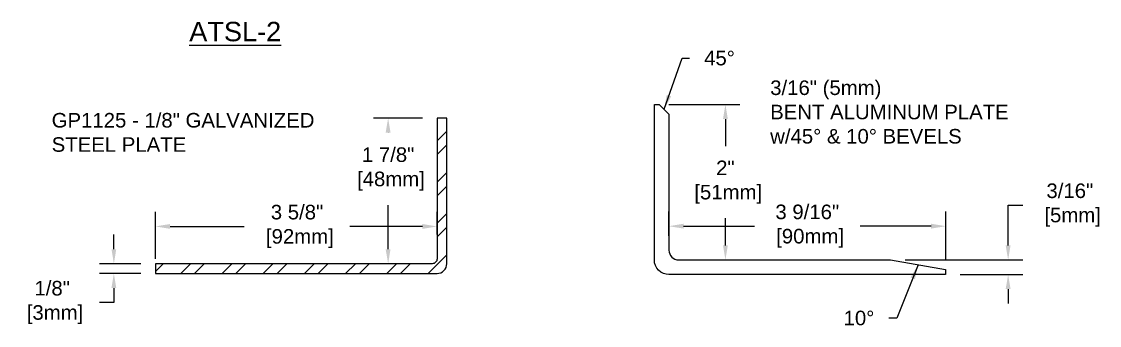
# Model space of a CAD drawing. Header units: inches. Extents: x 3.1 to 36, y -1.1 to 9.4.
# Drawn here: x 22.17 to 36.04, y 2.87 to 6.78 of the extents above; entities that cross this region are included whole.
import ezdxf

# ---------------------------------------------------------------- set-up
doc = ezdxf.new("R2010")
doc.units = ezdxf.units.IN
doc.header["$MEASUREMENT"] = 0
for name, color, linetype in [('Dimensions', 3, 'Continuous'), ('Metals', 7, 'Continuous'), ('Text', 2, 'Continuous')]:
    doc.layers.add(name, color=color, linetype=linetype)
doc.styles.add('Arial', font='arial.ttf')
doc.dimstyles.new('Arial', dxfattribs={"dimtxt": 0.1875, "dimasz": 0.1875, "dimexe": 0.1875, "dimexo": 0.1875, "dimgap": 0.1875, "dimtad": 0, "dimtih": 1, "dimtoh": 1, "dimdec": 4, "dimzin": 0, "dimdsep": 46, "dimlunit": 4, "dimtxsty": 'Arial', "dimcen": 0.1875, "dimadec": 0, "dimazin": 0, "dimtfac": 1, "dimtdec": 4, "dimtofl": 0, "dimtmove": 0, "dimatfit": 3, "dimfxl": 0, "dimfrac": 2, "dimtolj": 1, "dimtzin": 0, "dimarcsym": 0})

# ---------------------------------------------------------------- blocks, each defined once
blk = doc.blocks.new('cp1125')
h = blk.add_hatch()
h.set_pattern_fill('ANSI32', color=256, style=0)
h.paths.add_polyline_path([(4.128, 21.844, 0.414214), (4.253, 21.969), (4.253, 23.844), (4.128, 23.844), (4.128, 22.031, -0.414214), (4.065, 21.969), (0.503, 21.969), (0.503, 21.844)])
blk.add_lwpolyline([(0.503, 21.969), (0.503, 21.844), (4.128, 21.844, 0.414214), (4.253, 21.969), (4.253, 23.844), (4.128, 23.844), (4.128, 22.031, -0.414214), (4.065, 21.969)], format="xyb", close=True)
blk = doc.blocks.new('316alumplt')
blk.add_lwpolyline([(9.592, 4.31), (6.03, 4.31, -0.414214), (5.842, 4.498), (5.842, 6.5), (5.905, 6.5), (6.03, 6.375), (6.03, 4.623, 0.414214), (6.155, 4.498), (8.883, 4.498), (9.592, 4.373)], format="xyb", close=True)
blk = doc.blocks.new('*D11')
at = {"layer": 'Defpoints', "color": 0}
for p in [(34.065, 4.144), (30.502, 3.834), (34.065, 3.522)]:
    blk.add_point(p, dxfattribs=at)
at = {"layer": 'Dimensions', "color": 0, "lineweight": -2}
for p, q in [((30.502, 4.022), (30.502, 4.332)), ((34.065, 3.709), (34.065, 4.332)), ((30.69, 4.144), (31.604, 4.144)), ((33.877, 4.144), (32.963, 4.144))]:
    blk.add_line(p, q, dxfattribs=at)
at = {"layer": 'Dimensions', "color": 0}
for points in [[(30.69, 4.176), (30.69, 4.113), (30.502, 4.144)], [(33.877, 4.176), (33.877, 4.113), (34.065, 4.144)]]:
    blk.add_solid(points, dxfattribs=at)
at = {"layer": 'Dimensions', "color": 0, "insert": (32.283, 4.144), "char_height": 0.1875, "attachment_point": 5, "style": 'Arial'}
blk.add_mtext('\\A1;3 9/16"\\P [90mm]', dxfattribs=at)
blk = doc.blocks.new('*D12')
at = {"layer": 'Defpoints', "color": 0}
for p in [(33.356, 3.709), (34.065, 3.522), (34.869, 3.522)]:
    blk.add_point(p, dxfattribs=at)
at = {"layer": 'Dimensions', "color": 0, "lineweight": -2}
for p, q in [((34.869, 3.897), (34.869, 4.416)), ((34.869, 4.416), (35.056, 4.416)), ((33.543, 3.709), (35.056, 3.709)), ((34.252, 3.522), (35.056, 3.522)), ((34.869, 3.334), (34.869, 3.147))]:
    blk.add_line(p, q, dxfattribs=at)
at = {"layer": 'Dimensions', "color": 0}
for points in [[(34.837, 3.897), (34.9, 3.897), (34.869, 3.709)], [(34.837, 3.334), (34.9, 3.334), (34.869, 3.522)]]:
    blk.add_solid(points, dxfattribs=at)
at = {"layer": 'Dimensions', "color": 0, "insert": (35.663, 4.416), "char_height": 0.1875, "attachment_point": 5, "style": 'Arial'}
blk.add_mtext('\\A1;3/16"\\P [5mm]', dxfattribs=at)
blk = doc.blocks.new('*D13')
at = {"layer": 'Defpoints', "color": 0}
for p in [(23.356, 3.661), (23.892, 3.661), (23.892, 3.536)]:
    blk.add_point(p, dxfattribs=at)
at = {"layer": 'Dimensions', "color": 0, "lineweight": -2}
for p, q in [((23.356, 3.848), (23.356, 4.036)), ((23.704, 3.661), (23.169, 3.661)), ((23.704, 3.536), (23.169, 3.536)), ((23.356, 3.348), (23.356, 3.161)), ((23.356, 3.161), (23.169, 3.161))]:
    blk.add_line(p, q, dxfattribs=at)
at = {"layer": 'Dimensions', "color": 0}
for points in [[(23.325, 3.848), (23.387, 3.848), (23.356, 3.661)], [(23.325, 3.348), (23.387, 3.348), (23.356, 3.536)]]:
    blk.add_solid(points, dxfattribs=at)
at = {"layer": 'Dimensions', "color": 0, "insert": (22.562, 3.161), "char_height": 0.1875, "attachment_point": 5, "style": 'Arial'}
blk.add_mtext('\\A1;1/8"\\P [3mm]', dxfattribs=at)
blk = doc.blocks.new('*D14')
at = {"layer": 'Defpoints', "color": 0}
for p in [(23.892, 4.141), (27.517, 3.851), (23.892, 3.536)]:
    blk.add_point(p, dxfattribs=at)
at = {"layer": 'Dimensions', "color": 0, "lineweight": -2}
for p, q in [((23.892, 3.723), (23.892, 4.328)), ((27.517, 4.038), (27.517, 4.328)), ((24.079, 4.141), (25.034, 4.141)), ((27.329, 4.141), (26.393, 4.141))]:
    blk.add_line(p, q, dxfattribs=at)
at = {"layer": 'Dimensions', "color": 0}
for points in [[(24.079, 4.172), (24.079, 4.11), (23.892, 4.141)], [(27.329, 4.172), (27.329, 4.11), (27.517, 4.141)]]:
    blk.add_solid(points, dxfattribs=at)
at = {"layer": 'Dimensions', "color": 0, "insert": (25.714, 4.141), "char_height": 0.1875, "attachment_point": 5, "style": 'Arial'}
blk.add_mtext('\\A1;3 5/8"\\P [92mm]', dxfattribs=at)
blk = doc.blocks.new('*D15')
at = {"layer": 'Defpoints', "color": 0}
for p in [(26.887, 5.536), (27.517, 5.536), (27.326, 3.661)]:
    blk.add_point(p, dxfattribs=at)
at = {"layer": 'Dimensions', "color": 0, "lineweight": -2}
for p, q in [((27.329, 5.536), (26.699, 5.536)), ((26.887, 5.348), (26.887, 5.346)), ((26.887, 3.848), (26.887, 4.415)), ((27.139, 3.661), (26.699, 3.661))]:
    blk.add_line(p, q, dxfattribs=at)
at = {"layer": 'Dimensions', "color": 0}
for points in [[(26.855, 5.348), (26.918, 5.348), (26.887, 5.536)], [(26.855, 3.848), (26.918, 3.848), (26.887, 3.661)]]:
    blk.add_solid(points, dxfattribs=at)
at = {"layer": 'Dimensions', "color": 0, "insert": (26.887, 4.881), "char_height": 0.1875, "attachment_point": 5, "style": 'Arial'}
blk.add_mtext('\\A1;1 7/8"\\P [48mm]', dxfattribs=at)
blk = doc.blocks.new('*D21')
at = {"layer": 'Defpoints', "color": 0}
for p in [(30.315, 5.712), (30.627, 3.709), (31.229, 3.709)]:
    blk.add_point(p, dxfattribs=at)
at = {"layer": 'Dimensions', "color": 0, "lineweight": -2}
for p, q in [((30.502, 5.712), (31.416, 5.712)), ((31.229, 5.524), (31.229, 5.175)), ((31.229, 3.897), (31.229, 4.246)), ((30.815, 3.709), (31.416, 3.709))]:
    blk.add_line(p, q, dxfattribs=at)
at = {"layer": 'Dimensions', "color": 0}
for points in [[(31.198, 5.524), (31.26, 5.524), (31.229, 5.712)], [(31.198, 3.897), (31.26, 3.897), (31.229, 3.709)]]:
    blk.add_solid(points, dxfattribs=at)
at = {"layer": 'Dimensions', "color": 0, "insert": (31.229, 4.711), "char_height": 0.1875, "attachment_point": 5, "style": 'Arial'}
blk.add_mtext('\\A1;2"\\P [51mm]', dxfattribs=at)

msp = doc.modelspace()

# ---------------------------------------------------------------- block references
at = {"layer": 'Metals'}
for name, p in [('316alumplt', (24.4724, -0.78823)), ('cp1125', (23.38894, -18.308))]:
    msp.add_blockref(name, p, dxfattribs=at)

# ---------------------------------------------------------------- texts
at = {"layer": 'Text', "insert": (24.32653, 6.77595), "char_height": 0.25, "width": 1.6015625, "attachment_point": 1, "style": 'Arial'}
msp.add_mtext('{\\LATSL-2}', dxfattribs=at)
at = {"layer": 'Text', "char_height": 0.1875, "style": 'Arial'}
for s, insert, attachment_point in [('\\A1;45%%d', (30.95503, 6.40324), 1), ('3/16" (5mm)\\PBENT ALUMINUM PLATE\\Pw/45° & 10° BEVELS', (31.80555, 5.61341), 4), ('{\\fArial|b0|i0|c0|p34;GP1125 - 1/8" GALVANIZED\\PSTEEL PLATE}', (22.55537, 5.35094), 4), ('\\A1;10%%D', (33.14645, 2.8658), 9)]:
    msp.add_mtext(s, dxfattribs=dict(at, insert=insert, attachment_point=attachment_point))

# ---------------------------------------------------------------- dimensions: what is measured, and where the dimension line sits
at = {"layer": 'Dimensions'}
for base, p1, p2, picture, middle in [((31.22889, 3.70927), (30.31464, 5.71177), (30.62714, 3.70927), '*D21', (31.22889, 4.71052)), ((26.88663, 5.53554), (27.32626, 3.66054), (27.51659, 5.53554), '*D15', (26.88663, 4.88075)), ((34.86861, 3.52177), (33.35573, 3.70927), (34.06464, 3.52177), '*D12', (35.6628, 4.4158)), ((23.35616, 3.66054), (23.89159, 3.53554), (23.89159, 3.66054), '*D13', (22.56197, 3.16054))]:
    dim = msp.add_linear_dim(base=base, p1=p1, p2=p2, angle=90, dimstyle='Arial', override={"dimpost": '\\X'}, dxfattribs=at)
    dim.commit()
    dim.dimension.update_dxf_attribs({"geometry": picture, "text_midpoint": middle, "dimtype": 160})
for base, p1, p2, picture, middle in [((34.06464, 4.14432), (30.50214, 3.83427), (34.06464, 3.52177), '*D11', (32.28339, 4.14432)), ((23.89159, 4.14094), (27.51659, 3.85087), (23.89159, 3.53554), '*D14', (25.71381, 4.14094))]:
    dim = msp.add_linear_dim(base=base, p1=p1, p2=p2, dimstyle='Arial', override={"dimpost": '\\X'}, dxfattribs=at)
    dim.commit()
    dim.dimension.update_dxf_attribs({"geometry": picture, "text_midpoint": middle, "dimtype": 160})

# ---------------------------------------------------------------- leaders
at = {"layer": 'Text', "annotation_type": 0, "has_hookline": 1}
for points, hookline_direction, text_width in [([(30.43964, 5.64927), (30.67378, 6.30949), (30.76753, 6.30949)], 0, 0.37538), ([(33.71018, 3.64677), (33.43499, 2.95955), (33.33395, 2.95955)], 1, 0.35019)]:
    msp.add_leader(points, dimstyle='Arial', override={"dimgap": 0.1875, "dimtad": 0}, dxfattribs=dict(at, hookline_direction=hookline_direction, text_width=text_width))

doc.saveas('drawing.dxf')
